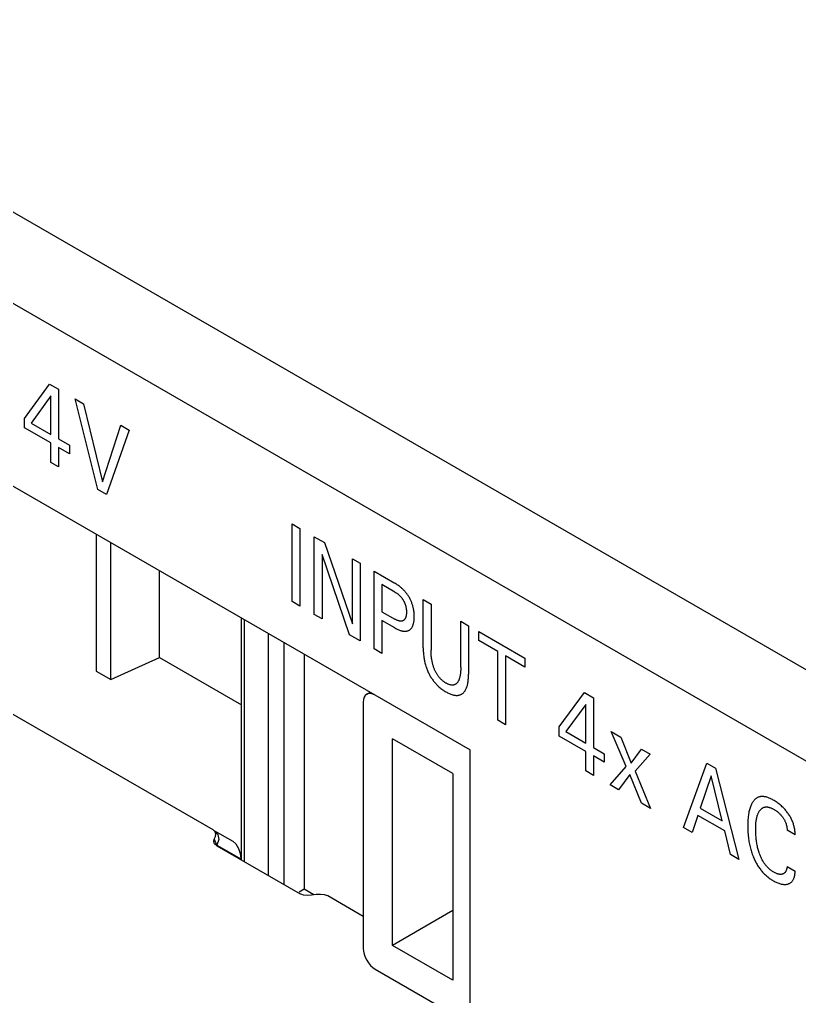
# Model space of a CAD drawing. Extents: x 0 to 420, y 0 to 297.
# Drawn here: x 178.3 to 192.24, y 183.79 to 201.27 of the extents above; entities that cross this region are included whole.
import ezdxf

# ---------------------------------------------------------------- set-up
doc = ezdxf.new("R2010")
doc.units = 0
doc.header["$LTSCALE"] = 23.1
doc.layers.add('40000_ISO', color=7, linetype='CONTINUOUS')

msp = doc.modelspace()

# ---------------------------------------------------------------- linework, layer by layer
at = {"layer": '40000_ISO', "color": 7, "linetype": 'CONTINUOUS'}
for p, q in [((195.898, 187.591), (172.209, 201.267)), ((195.191, 186.366), (171.502, 200.042)), ((178.384, 194.134), (178.834, 194.748)), ((178.834, 194.748), (178.995, 194.655)), ((178.995, 194.655), (178.995, 193.765)), ((178.859, 194.536), (178.503, 194.05)), ((178.859, 193.844), (178.859, 194.536)), ((179.697, 192.862), (179.292, 194.484)), ((179.292, 194.484), (179.443, 194.396)), ((179.443, 194.396), (179.778, 192.997)), ((178.384, 193.967), (178.384, 194.134)), ((176.275, 194.021), (186.352, 188.203)), ((178.859, 193.693), (178.384, 193.967)), ((178.503, 194.05), (178.859, 193.844)), ((179.778, 192.997), (180.108, 194.013)), ((180.108, 194.013), (180.259, 193.925)), ((180.259, 193.925), (179.854, 192.771)), ((178.859, 193.346), (178.859, 193.693)), ((178.995, 193.765), (179.189, 193.654)), ((178.995, 193.614), (178.995, 193.267)), ((179.189, 193.502), (178.995, 193.614)), ((179.189, 193.654), (179.189, 193.502)), ((178.995, 193.267), (178.859, 193.346)), ((179.854, 192.771), (179.697, 192.862)), ((183.17, 190.857), (183.17, 192.245)), ((183.17, 192.245), (183.309, 192.164)), ((179.669, 192.061), (179.669, 189.611)), ((183.309, 192.164), (183.309, 190.776)), ((179.928, 189.462), (179.928, 191.912)), ((183.566, 190.628), (183.566, 192.016)), ((183.566, 192.016), (183.748, 191.911)), ((183.748, 191.911), (184.247, 190.459)), ((183.705, 191.699), (183.705, 190.548)), ((184.198, 190.263), (183.705, 191.699)), ((184.247, 190.459), (184.247, 191.623)), ((184.247, 191.623), (184.386, 191.543)), ((184.386, 191.543), (184.386, 190.155)), ((180.801, 189.856), (180.801, 191.408)), ((184.636, 190.01), (184.636, 191.398)), ((184.636, 191.398), (185.008, 191.184)), ((184.776, 191.16), (184.776, 190.676)), ((185.008, 191.026), (184.776, 191.16)), ((185.021, 191.176), (185.008, 191.184)), ((185.035, 191.167), (185.021, 191.176)), ((185.048, 191.159), (185.035, 191.167)), ((185.062, 191.149), (185.048, 191.159)), ((185.008, 191.026), (185.016, 191.021)), ((185.016, 191.021), (185.024, 191.016)), ((185.024, 191.016), (185.032, 191.011)), ((185.032, 191.011), (185.04, 191.005)), ((185.04, 191.005), (185.048, 191)), ((185.048, 191), (185.057, 190.994)), ((185.057, 190.994), (185.065, 190.987)), ((185.075, 191.14), (185.062, 191.149)), ((185.065, 190.987), (185.071, 190.982)), ((185.071, 190.982), (185.077, 190.977)), ((185.088, 191.13), (185.075, 191.14)), ((185.102, 191.119), (185.088, 191.13)), ((185.112, 191.11), (185.102, 191.119)), ((185.123, 191.101), (185.112, 191.11)), ((185.133, 191.092), (185.123, 191.101)), ((185.143, 191.083), (185.133, 191.092)), ((185.153, 191.073), (185.143, 191.083)), ((185.163, 191.063), (185.153, 191.073)), ((185.173, 191.052), (185.163, 191.063)), ((185.183, 191.041), (185.173, 191.052)), ((185.192, 191.031), (185.183, 191.041)), ((185.201, 191.02), (185.192, 191.031)), ((185.209, 191.009), (185.201, 191.02)), ((185.218, 190.998), (185.209, 191.009)), ((185.226, 190.987), (185.218, 190.998)), ((185.234, 190.975), (185.226, 190.987)), ((183.309, 190.776), (183.17, 190.857)), ((185.077, 190.977), (185.083, 190.971)), ((185.083, 190.971), (185.089, 190.965)), ((185.089, 190.965), (185.095, 190.959)), ((185.095, 190.959), (185.101, 190.953)), ((185.101, 190.953), (185.107, 190.947)), ((185.107, 190.947), (185.113, 190.94)), ((185.113, 190.94), (185.119, 190.934)), ((185.119, 190.934), (185.124, 190.928)), ((185.124, 190.928), (185.129, 190.921)), ((185.129, 190.921), (185.134, 190.914)), ((185.134, 190.914), (185.139, 190.908)), ((185.139, 190.908), (185.144, 190.901)), ((185.144, 190.901), (185.149, 190.893)), ((185.149, 190.893), (185.153, 190.886)), ((185.153, 190.886), (185.157, 190.879)), ((185.157, 190.879), (185.162, 190.872)), ((185.162, 190.872), (185.166, 190.864)), ((185.166, 190.864), (185.17, 190.857)), ((185.17, 190.857), (185.173, 190.849)), ((185.173, 190.849), (185.177, 190.841)), ((185.177, 190.841), (185.18, 190.834)), ((185.18, 190.834), (185.184, 190.826)), ((185.184, 190.826), (185.187, 190.818)), ((185.187, 190.818), (185.19, 190.81)), ((185.19, 190.81), (185.192, 190.802)), ((185.242, 190.963), (185.234, 190.975)), ((185.25, 190.951), (185.242, 190.963)), ((185.258, 190.939), (185.25, 190.951)), ((185.265, 190.927), (185.258, 190.939)), ((185.272, 190.915), (185.265, 190.927)), ((185.278, 190.902), (185.272, 190.915)), ((185.285, 190.89), (185.278, 190.902)), ((185.291, 190.877), (185.285, 190.89)), ((185.297, 190.864), (185.291, 190.877)), ((185.302, 190.851), (185.297, 190.864)), ((185.307, 190.839), (185.302, 190.851)), ((185.312, 190.825), (185.307, 190.839)), ((185.317, 190.812), (185.312, 190.825)), ((185.322, 190.798), (185.317, 190.812)), ((185.512, 190.028), (185.512, 190.892)), ((185.512, 190.892), (185.652, 190.812)), ((185.652, 190.812), (185.652, 189.988)), ((184.776, 190.676), (185.008, 190.542)), ((185.192, 190.802), (185.195, 190.794)), ((185.195, 190.794), (185.197, 190.786)), ((185.197, 190.786), (185.2, 190.778)), ((185.2, 190.778), (185.202, 190.77)), ((185.202, 190.77), (185.203, 190.762)), ((185.203, 190.762), (185.205, 190.754)), ((185.205, 190.754), (185.207, 190.746)), ((185.207, 190.746), (185.208, 190.735)), ((185.208, 190.735), (185.21, 190.725)), ((185.21, 190.725), (185.211, 190.716)), ((185.211, 190.716), (185.212, 190.706)), ((185.212, 190.706), (185.212, 190.696)), ((185.212, 190.696), (185.213, 190.686)), ((185.213, 190.649), (185.212, 190.64)), ((185.212, 190.64), (185.212, 190.631)), ((185.213, 190.686), (185.213, 190.677)), ((185.213, 190.677), (185.213, 190.668)), ((185.213, 190.668), (185.213, 190.658)), ((185.213, 190.658), (185.213, 190.649)), ((185.326, 190.785), (185.322, 190.798)), ((185.33, 190.771), (185.326, 190.785)), ((185.333, 190.758), (185.33, 190.771)), ((185.336, 190.744), (185.333, 190.758)), ((185.339, 190.731), (185.336, 190.744)), ((185.342, 190.718), (185.339, 190.731)), ((185.344, 190.701), (185.342, 190.718)), ((185.347, 190.685), (185.344, 190.701)), ((185.349, 190.668), (185.347, 190.685)), ((185.35, 190.652), (185.349, 190.668)), ((185.352, 190.636), (185.35, 190.652)), ((185.352, 190.62), (185.352, 190.636)), ((182.263, 186.236), (182.263, 190.564)), ((182.321, 186.203), (182.321, 190.53)), ((183.705, 190.548), (183.566, 190.628)), ((184.776, 190.519), (184.776, 189.929)), ((185.008, 190.385), (184.776, 190.519)), ((185.015, 190.538), (185.008, 190.542)), ((185.022, 190.534), (185.015, 190.538)), ((185.029, 190.531), (185.022, 190.534)), ((185.036, 190.527), (185.029, 190.531)), ((185.044, 190.524), (185.036, 190.527)), ((185.051, 190.521), (185.044, 190.524)), ((185.058, 190.518), (185.051, 190.521)), ((185.065, 190.516), (185.058, 190.518)), ((185.071, 190.514), (185.065, 190.516)), ((185.078, 190.512), (185.071, 190.514)), ((185.084, 190.51), (185.078, 190.512)), ((185.09, 190.509), (185.084, 190.51)), ((185.096, 190.508), (185.09, 190.509)), ((185.102, 190.507), (185.096, 190.508)), ((185.108, 190.507), (185.102, 190.507)), ((185.114, 190.507), (185.108, 190.507)), ((185.119, 190.507), (185.114, 190.507)), ((185.125, 190.507), (185.119, 190.507)), ((185.13, 190.508), (185.125, 190.507)), ((185.135, 190.509), (185.13, 190.508)), ((185.14, 190.51), (185.135, 190.509)), ((185.145, 190.512), (185.14, 190.51)), ((185.149, 190.514), (185.145, 190.512)), ((185.154, 190.516), (185.149, 190.514)), ((185.158, 190.518), (185.154, 190.516)), ((185.162, 190.521), (185.158, 190.518)), ((185.166, 190.524), (185.162, 190.521)), ((185.17, 190.527), (185.166, 190.524)), ((185.174, 190.53), (185.17, 190.527)), ((185.177, 190.534), (185.174, 190.53)), ((185.181, 190.538), (185.177, 190.534)), ((185.184, 190.542), (185.181, 190.538)), ((185.187, 190.546), (185.184, 190.542)), ((185.19, 190.551), (185.187, 190.546)), ((185.193, 190.556), (185.19, 190.551)), ((185.195, 190.561), (185.193, 190.556)), ((185.198, 190.566), (185.195, 190.561)), ((185.2, 190.572), (185.198, 190.566)), ((185.202, 190.578), (185.2, 190.572)), ((185.204, 190.584), (185.202, 190.578)), ((185.205, 190.59), (185.204, 190.584)), ((185.207, 190.596), (185.205, 190.59)), ((185.208, 190.605), (185.207, 190.596)), ((185.21, 190.613), (185.208, 190.605)), ((185.211, 190.622), (185.21, 190.613)), ((185.212, 190.631), (185.211, 190.622)), ((185.336, 190.45), (185.339, 190.461)), ((185.339, 190.461), (185.342, 190.471)), ((185.342, 190.471), (185.345, 190.485)), ((185.345, 190.485), (185.347, 190.499)), ((185.347, 190.499), (185.349, 190.513)), ((185.349, 190.513), (185.35, 190.528)), ((185.35, 190.528), (185.352, 190.543)), ((185.353, 190.604), (185.352, 190.62)), ((185.352, 190.558), (185.353, 190.573)), ((185.352, 190.543), (185.352, 190.558)), ((185.353, 190.589), (185.353, 190.604)), ((185.353, 190.573), (185.353, 190.589)), ((186.184, 189.681), (186.184, 190.504)), ((186.184, 190.504), (186.323, 190.424)), ((182.745, 185.958), (182.745, 190.285)), ((185.008, 190.385), (185.021, 190.377)), ((185.021, 190.377), (185.035, 190.37)), ((185.035, 190.37), (185.049, 190.363)), ((185.049, 190.363), (185.062, 190.357)), ((185.062, 190.357), (185.076, 190.351)), ((185.076, 190.351), (185.089, 190.345)), ((185.089, 190.345), (185.103, 190.34)), ((185.103, 190.34), (185.113, 190.337)), ((185.113, 190.337), (185.124, 190.334)), ((185.124, 190.334), (185.134, 190.332)), ((185.134, 190.332), (185.145, 190.329)), ((185.145, 190.329), (185.155, 190.328)), ((185.155, 190.328), (185.165, 190.326)), ((185.165, 190.326), (185.175, 190.326)), ((185.175, 190.326), (185.184, 190.325)), ((185.184, 190.325), (185.193, 190.325)), ((185.193, 190.325), (185.202, 190.326)), ((185.202, 190.326), (185.211, 190.327)), ((185.211, 190.327), (185.22, 190.329)), ((185.22, 190.329), (185.228, 190.331)), ((185.228, 190.331), (185.236, 190.333)), ((185.236, 190.333), (185.244, 190.336)), ((185.244, 190.336), (185.252, 190.339)), ((185.252, 190.339), (185.259, 190.343)), ((185.259, 190.343), (185.266, 190.347)), ((185.266, 190.347), (185.273, 190.352)), ((185.273, 190.352), (185.279, 190.357)), ((185.279, 190.357), (185.286, 190.362)), ((185.286, 190.362), (185.292, 190.368)), ((185.292, 190.368), (185.297, 190.374)), ((185.297, 190.374), (185.303, 190.381)), ((185.303, 190.381), (185.308, 190.388)), ((185.308, 190.388), (185.313, 190.396)), ((185.313, 190.396), (185.318, 190.404)), ((185.318, 190.404), (185.322, 190.413)), ((185.322, 190.413), (185.326, 190.422)), ((185.326, 190.422), (185.33, 190.431)), ((185.33, 190.431), (185.333, 190.44)), ((185.333, 190.44), (185.336, 190.45)), ((186.323, 190.424), (186.323, 189.559)), ((186.504, 190.163), (186.504, 190.32)), ((186.504, 190.32), (187.328, 189.844)), ((183.028, 185.794), (183.028, 190.122)), ((184.386, 190.155), (184.198, 190.263)), ((186.846, 189.965), (186.504, 190.163)), ((184.776, 189.929), (184.636, 190.01)), ((185.512, 190.028), (185.512, 190.007)), ((185.512, 190.007), (185.513, 189.987)), ((185.513, 189.987), (185.514, 189.966)), ((185.514, 189.966), (185.515, 189.945)), ((185.515, 189.945), (185.517, 189.924)), ((185.652, 189.971), (185.652, 189.988)), ((185.653, 189.954), (185.652, 189.971)), ((185.653, 189.936), (185.653, 189.954)), ((185.654, 189.918), (185.653, 189.936)), ((186.846, 188.734), (186.846, 189.965)), ((179.928, 189.462), (180.801, 189.856)), ((180.801, 189.856), (182.263, 189.012)), ((183.382, 189.918), (183.382, 185.713)), ((185.517, 189.924), (185.519, 189.902)), ((185.519, 189.902), (185.521, 189.881)), ((185.521, 189.881), (185.524, 189.859)), ((185.524, 189.859), (185.527, 189.84)), ((185.527, 189.84), (185.53, 189.82)), ((185.53, 189.82), (185.534, 189.801)), ((185.534, 189.801), (185.538, 189.782)), ((185.538, 189.782), (185.543, 189.762)), ((185.543, 189.762), (185.548, 189.742)), ((185.655, 189.901), (185.654, 189.918)), ((185.657, 189.883), (185.655, 189.901)), ((185.659, 189.865), (185.657, 189.883)), ((185.661, 189.851), (185.659, 189.865)), ((185.662, 189.837), (185.661, 189.851)), ((185.665, 189.823), (185.662, 189.837)), ((185.667, 189.808), (185.665, 189.823)), ((185.67, 189.794), (185.667, 189.808)), ((185.672, 189.78), (185.67, 189.794)), ((185.676, 189.765), (185.672, 189.78)), ((185.679, 189.751), (185.676, 189.765)), ((186.986, 189.884), (186.986, 188.653)), ((187.328, 189.686), (186.986, 189.884)), ((187.328, 189.844), (187.328, 189.686)), ((179.669, 189.611), (179.928, 189.462)), ((185.548, 189.742), (185.553, 189.723)), ((185.553, 189.723), (185.559, 189.703)), ((185.559, 189.703), (185.565, 189.687)), ((185.565, 189.687), (185.57, 189.671)), ((185.57, 189.671), (185.576, 189.655)), ((185.576, 189.655), (185.582, 189.639)), ((185.582, 189.639), (185.589, 189.623)), ((185.589, 189.623), (185.596, 189.607)), ((185.596, 189.607), (185.603, 189.591)), ((185.603, 189.591), (185.611, 189.575)), ((185.682, 189.738), (185.679, 189.751)), ((185.686, 189.725), (185.682, 189.738)), ((185.69, 189.712), (185.686, 189.725)), ((185.694, 189.699), (185.69, 189.712)), ((185.698, 189.686), (185.694, 189.699)), ((185.703, 189.673), (185.698, 189.686)), ((185.708, 189.66), (185.703, 189.673)), ((185.713, 189.647), (185.708, 189.66)), ((185.717, 189.637), (185.713, 189.647)), ((185.722, 189.626), (185.717, 189.637)), ((185.727, 189.616), (185.722, 189.626)), ((185.732, 189.605), (185.727, 189.616)), ((185.737, 189.595), (185.732, 189.605)), ((185.743, 189.585), (185.737, 189.595)), ((185.748, 189.574), (185.743, 189.585)), ((186.181, 189.597), (186.18, 189.581)), ((186.182, 189.613), (186.181, 189.597)), ((186.183, 189.63), (186.182, 189.613)), ((186.184, 189.647), (186.183, 189.63)), ((186.184, 189.681), (186.184, 189.664)), ((186.184, 189.664), (186.184, 189.647)), ((185.611, 189.575), (185.618, 189.56)), ((185.618, 189.56), (185.626, 189.545)), ((185.626, 189.545), (185.634, 189.53)), ((185.634, 189.53), (185.643, 189.516)), ((185.643, 189.516), (185.651, 189.501)), ((185.651, 189.501), (185.66, 189.487)), ((185.66, 189.487), (185.67, 189.473)), ((185.67, 189.473), (185.679, 189.46)), ((185.679, 189.46), (185.689, 189.446)), ((185.689, 189.446), (185.699, 189.433)), ((185.699, 189.433), (185.709, 189.42)), ((185.709, 189.42), (185.72, 189.407)), ((185.754, 189.564), (185.748, 189.574)), ((185.76, 189.554), (185.754, 189.564)), ((185.766, 189.545), (185.76, 189.554)), ((185.773, 189.536), (185.766, 189.545)), ((185.779, 189.527), (185.773, 189.536)), ((185.785, 189.518), (185.779, 189.527)), ((185.792, 189.509), (185.785, 189.518)), ((185.799, 189.501), (185.792, 189.509)), ((185.806, 189.493), (185.799, 189.501)), ((185.813, 189.485), (185.806, 189.493)), ((185.82, 189.477), (185.813, 189.485)), ((185.827, 189.469), (185.82, 189.477)), ((185.835, 189.462), (185.827, 189.469)), ((185.843, 189.455), (185.835, 189.462)), ((185.851, 189.447), (185.843, 189.455)), ((185.859, 189.44), (185.851, 189.447)), ((185.868, 189.434), (185.859, 189.44)), ((185.876, 189.427), (185.868, 189.434)), ((185.885, 189.421), (185.876, 189.427)), ((185.893, 189.415), (185.885, 189.421)), ((185.902, 189.41), (185.893, 189.415)), ((185.91, 189.405), (185.902, 189.41)), ((186.124, 189.41), (186.12, 189.404)), ((186.129, 189.417), (186.124, 189.41)), ((186.134, 189.424), (186.129, 189.417)), ((186.139, 189.432), (186.134, 189.424)), ((186.143, 189.44), (186.139, 189.432)), ((186.147, 189.448), (186.143, 189.44)), ((186.151, 189.456), (186.147, 189.448)), ((186.154, 189.465), (186.151, 189.456)), ((186.158, 189.474), (186.154, 189.465)), ((186.161, 189.485), (186.158, 189.474)), ((186.164, 189.495), (186.161, 189.485)), ((186.167, 189.506), (186.164, 189.495)), ((186.17, 189.518), (186.167, 189.506)), ((186.172, 189.529), (186.17, 189.518)), ((186.174, 189.541), (186.172, 189.529)), ((186.176, 189.553), (186.174, 189.541)), ((186.178, 189.565), (186.176, 189.553)), ((186.18, 189.581), (186.178, 189.565)), ((186.312, 189.404), (186.315, 189.423)), ((186.315, 189.423), (186.317, 189.441)), ((186.317, 189.441), (186.319, 189.46)), ((186.319, 189.46), (186.321, 189.48)), ((186.321, 189.48), (186.322, 189.499)), ((186.322, 189.499), (186.323, 189.519)), ((186.323, 189.539), (186.323, 189.559)), ((186.323, 189.519), (186.323, 189.539)), ((181.757, 186.773), (177.336, 189.326)), ((185.72, 189.407), (185.731, 189.395)), ((185.731, 189.395), (185.742, 189.383)), ((185.742, 189.383), (185.753, 189.371)), ((185.753, 189.371), (185.764, 189.36)), ((185.764, 189.36), (185.775, 189.348)), ((185.775, 189.348), (185.787, 189.338)), ((185.787, 189.338), (185.799, 189.327)), ((185.799, 189.327), (185.813, 189.315)), ((185.813, 189.315), (185.828, 189.303)), ((185.828, 189.303), (185.843, 189.292)), ((185.843, 189.292), (185.858, 189.281)), ((185.858, 189.281), (185.873, 189.271)), ((185.873, 189.271), (185.888, 189.261)), ((185.888, 189.261), (185.903, 189.251)), ((185.903, 189.251), (185.918, 189.243)), ((185.919, 189.4), (185.91, 189.405)), ((185.918, 189.243), (185.933, 189.234)), ((185.927, 189.395), (185.919, 189.4)), ((185.936, 189.39), (185.927, 189.395)), ((185.944, 189.386), (185.936, 189.39)), ((185.953, 189.382), (185.944, 189.386)), ((185.961, 189.378), (185.953, 189.382)), ((185.97, 189.375), (185.961, 189.378)), ((185.978, 189.372), (185.97, 189.375)), ((185.986, 189.369), (185.978, 189.372)), ((185.994, 189.367), (185.986, 189.369)), ((186.003, 189.365), (185.994, 189.367)), ((186.01, 189.364), (186.003, 189.365)), ((186.017, 189.363), (186.01, 189.364)), ((186.024, 189.363), (186.017, 189.363)), ((186.032, 189.362), (186.024, 189.363)), ((186.039, 189.362), (186.032, 189.362)), ((186.045, 189.363), (186.039, 189.362)), ((186.052, 189.364), (186.045, 189.363)), ((186.059, 189.365), (186.052, 189.364)), ((186.065, 189.367), (186.059, 189.365)), ((186.071, 189.369), (186.065, 189.367)), ((186.077, 189.371), (186.071, 189.369)), ((186.083, 189.374), (186.077, 189.371)), ((186.089, 189.377), (186.083, 189.374)), ((186.095, 189.381), (186.089, 189.377)), ((186.1, 189.385), (186.095, 189.381)), ((186.105, 189.389), (186.1, 189.385)), ((186.11, 189.394), (186.105, 189.389)), ((186.115, 189.399), (186.11, 189.394)), ((186.12, 189.404), (186.115, 189.399)), ((186.233, 189.227), (186.24, 189.235)), ((186.24, 189.235), (186.247, 189.243)), ((186.247, 189.243), (186.253, 189.251)), ((186.253, 189.251), (186.26, 189.26)), ((186.26, 189.26), (186.265, 189.269)), ((186.265, 189.269), (186.271, 189.279)), ((186.271, 189.279), (186.276, 189.289)), ((186.276, 189.289), (186.282, 189.302)), ((186.282, 189.302), (186.288, 189.315)), ((186.288, 189.315), (186.293, 189.329)), ((186.293, 189.329), (186.297, 189.343)), ((186.297, 189.343), (186.302, 189.358)), ((186.302, 189.358), (186.305, 189.373)), ((186.305, 189.373), (186.309, 189.388)), ((186.309, 189.388), (186.312, 189.404)), ((184.447, 189.106), (184.442, 189.06)), ((184.442, 189.06), (184.442, 184.651)), ((184.459, 189.145), (184.447, 189.106)), ((184.478, 189.176), (184.459, 189.145)), ((184.505, 189.198), (184.478, 189.176)), ((184.505, 189.198), (184.567, 189.234)), ((184.537, 189.21), (184.505, 189.198)), ((184.573, 189.211), (184.537, 189.21)), ((184.613, 189.202), (184.573, 189.211)), ((184.655, 189.183), (184.613, 189.202)), ((185.933, 189.234), (185.948, 189.226)), ((185.948, 189.226), (185.963, 189.219)), ((185.963, 189.219), (185.978, 189.212)), ((185.978, 189.212), (185.993, 189.205)), ((185.993, 189.205), (186.008, 189.199)), ((186.008, 189.199), (186.022, 189.194)), ((186.022, 189.194), (186.037, 189.19)), ((186.037, 189.19), (186.049, 189.187)), ((186.049, 189.187), (186.06, 189.184)), ((186.06, 189.184), (186.072, 189.182)), ((186.072, 189.182), (186.083, 189.18)), ((186.083, 189.18), (186.094, 189.179)), ((186.094, 189.179), (186.105, 189.179)), ((186.105, 189.179), (186.116, 189.179)), ((186.116, 189.179), (186.126, 189.179)), ((186.126, 189.179), (186.137, 189.18)), ((186.137, 189.18), (186.147, 189.182)), ((186.147, 189.182), (186.157, 189.184)), ((186.157, 189.184), (186.166, 189.187)), ((186.166, 189.187), (186.175, 189.19)), ((186.175, 189.19), (186.184, 189.194)), ((186.184, 189.194), (186.193, 189.198)), ((186.193, 189.198), (186.201, 189.203)), ((186.201, 189.203), (186.209, 189.208)), ((186.209, 189.208), (186.217, 189.214)), ((186.217, 189.214), (186.225, 189.22)), ((186.225, 189.22), (186.233, 189.227)), ((187.943, 188.616), (188.393, 189.229)), ((188.393, 189.229), (188.554, 189.136)), ((188.554, 189.136), (188.554, 188.247)), ((188.418, 189.017), (188.062, 188.531)), ((188.418, 188.326), (188.418, 189.017)), ((186.986, 188.653), (186.846, 188.734)), ((187.943, 188.448), (187.943, 188.616)), ((184.964, 184.707), (184.964, 188.402)), ((186.043, 187.78), (184.964, 188.402)), ((188.418, 188.174), (187.943, 188.448)), ((188.062, 188.531), (188.418, 188.326)), ((189.139, 187.905), (188.872, 188.532)), ((188.872, 188.532), (189.044, 188.432)), ((189.044, 188.432), (189.229, 187.969)), ((186.352, 183.304), (186.352, 188.203)), ((188.554, 188.247), (188.748, 188.135)), ((189.229, 187.969), (189.416, 188.217)), ((189.416, 188.217), (189.567, 188.13)), ((188.418, 187.827), (188.418, 188.174)), ((188.554, 188.095), (188.554, 187.748)), ((188.748, 187.984), (188.554, 188.095)), ((188.748, 188.135), (188.748, 187.984)), ((189.567, 188.13), (189.3, 187.821)), ((188.852, 187.576), (189.139, 187.905)), ((190.165, 186.818), (190.584, 187.964)), ((190.584, 187.964), (190.738, 187.875)), ((190.738, 187.875), (191.157, 186.245)), ((186.043, 187.78), (186.043, 184.085)), ((188.554, 187.748), (188.418, 187.827)), ((189.208, 187.762), (189.006, 187.487)), ((189.413, 187.252), (189.208, 187.762)), ((189.3, 187.821), (189.578, 187.157)), ((190.662, 187.74), (190.466, 187.164)), ((190.858, 186.937), (190.662, 187.74)), ((189.006, 187.487), (188.852, 187.576)), ((191.444, 187.32), (191.436, 187.312)), ((191.453, 187.328), (191.444, 187.32)), ((191.462, 187.335), (191.453, 187.328)), ((191.471, 187.341), (191.462, 187.335)), ((191.481, 187.347), (191.471, 187.341)), ((191.491, 187.352), (191.481, 187.347)), ((191.501, 187.357), (191.491, 187.352)), ((191.512, 187.361), (191.501, 187.357)), ((191.522, 187.364), (191.512, 187.361)), ((191.533, 187.366), (191.522, 187.364)), ((191.544, 187.368), (191.533, 187.366)), ((191.556, 187.37), (191.544, 187.368)), ((191.567, 187.37), (191.556, 187.37)), ((191.579, 187.371), (191.567, 187.37)), ((191.591, 187.37), (191.579, 187.371)), ((191.604, 187.369), (191.591, 187.37)), ((191.616, 187.367), (191.604, 187.369)), ((191.628, 187.365), (191.616, 187.367)), ((191.642, 187.362), (191.628, 187.365)), ((191.656, 187.358), (191.642, 187.362)), ((191.67, 187.353), (191.656, 187.358)), ((191.684, 187.348), (191.67, 187.353)), ((191.698, 187.343), (191.684, 187.348)), ((191.712, 187.337), (191.698, 187.343)), ((191.727, 187.33), (191.712, 187.337)), ((191.741, 187.323), (191.727, 187.33)), ((191.755, 187.315), (191.741, 187.323)), ((191.77, 187.307), (191.755, 187.315)), ((189.578, 187.157), (189.413, 187.252)), ((190.466, 187.164), (190.858, 186.937)), ((191.349, 187.152), (191.344, 187.134)), ((191.354, 187.17), (191.349, 187.152)), ((191.36, 187.187), (191.354, 187.17)), ((191.366, 187.202), (191.36, 187.187)), ((191.373, 187.217), (191.366, 187.202)), ((191.379, 187.231), (191.373, 187.217)), ((191.387, 187.245), (191.379, 187.231)), ((191.394, 187.258), (191.387, 187.245)), ((191.402, 187.271), (191.394, 187.258)), ((191.411, 187.283), (191.402, 187.271)), ((191.42, 187.295), (191.411, 187.283)), ((191.428, 187.304), (191.42, 187.295)), ((191.436, 187.312), (191.428, 187.304)), ((191.54, 187.134), (191.545, 187.14)), ((191.545, 187.14), (191.551, 187.146)), ((191.551, 187.146), (191.557, 187.151)), ((191.557, 187.151), (191.563, 187.156)), ((191.563, 187.156), (191.569, 187.16)), ((191.569, 187.16), (191.575, 187.164)), ((191.575, 187.164), (191.582, 187.168)), ((191.582, 187.168), (191.589, 187.172)), ((191.589, 187.172), (191.596, 187.175)), ((191.596, 187.175), (191.603, 187.177)), ((191.603, 187.177), (191.61, 187.179)), ((191.61, 187.179), (191.617, 187.181)), ((191.617, 187.181), (191.625, 187.182)), ((191.625, 187.182), (191.632, 187.183)), ((191.632, 187.183), (191.64, 187.183)), ((191.64, 187.183), (191.648, 187.183)), ((191.648, 187.183), (191.656, 187.183)), ((191.656, 187.183), (191.664, 187.183)), ((191.664, 187.183), (191.672, 187.182)), ((191.672, 187.182), (191.681, 187.18)), ((191.681, 187.18), (191.69, 187.178)), ((191.69, 187.178), (191.699, 187.176)), ((191.699, 187.176), (191.708, 187.173)), ((191.708, 187.173), (191.718, 187.17)), ((191.718, 187.17), (191.727, 187.166)), ((191.727, 187.166), (191.736, 187.163)), ((191.736, 187.163), (191.746, 187.158)), ((191.746, 187.158), (191.755, 187.154)), ((191.755, 187.154), (191.765, 187.149)), ((191.765, 187.149), (191.775, 187.144)), ((191.786, 187.297), (191.77, 187.307)), ((191.775, 187.144), (191.784, 187.138)), ((191.784, 187.138), (191.794, 187.133)), ((191.803, 187.287), (191.786, 187.297)), ((191.82, 187.276), (191.803, 187.287)), ((191.837, 187.264), (191.82, 187.276)), ((191.853, 187.252), (191.837, 187.264)), ((191.87, 187.24), (191.853, 187.252)), ((191.885, 187.228), (191.87, 187.24)), ((191.9, 187.215), (191.885, 187.228)), ((191.915, 187.202), (191.9, 187.215)), ((191.929, 187.188), (191.915, 187.202)), ((191.944, 187.174), (191.929, 187.188)), ((191.958, 187.16), (191.944, 187.174)), ((191.969, 187.147), (191.958, 187.16)), ((191.981, 187.135), (191.969, 187.147)), ((190.421, 187.032), (190.32, 186.729)), ((190.902, 186.754), (190.421, 187.032)), ((191.319, 186.983), (191.316, 186.956)), ((191.321, 187.01), (191.319, 186.983)), ((191.325, 187.037), (191.321, 187.01)), ((191.328, 187.057), (191.325, 187.037)), ((191.331, 187.076), (191.328, 187.057)), ((191.335, 187.096), (191.331, 187.076)), ((191.339, 187.115), (191.335, 187.096)), ((191.344, 187.134), (191.339, 187.115)), ((191.469, 186.957), (191.471, 186.972)), ((191.471, 186.972), (191.474, 186.986)), ((191.474, 186.986), (191.477, 187)), ((191.477, 187), (191.481, 187.014)), ((191.481, 187.014), (191.485, 187.027)), ((191.485, 187.027), (191.489, 187.04)), ((191.489, 187.04), (191.493, 187.05)), ((191.493, 187.05), (191.496, 187.06)), ((191.496, 187.06), (191.5, 187.07)), ((191.5, 187.07), (191.505, 187.079)), ((191.505, 187.079), (191.509, 187.088)), ((191.509, 187.088), (191.514, 187.097)), ((191.514, 187.097), (191.519, 187.106)), ((191.519, 187.106), (191.524, 187.114)), ((191.524, 187.114), (191.53, 187.122)), ((191.53, 187.122), (191.535, 187.128)), ((191.535, 187.128), (191.54, 187.134)), ((191.794, 187.133), (191.804, 187.126)), ((191.804, 187.126), (191.814, 187.12)), ((191.814, 187.12), (191.824, 187.113)), ((191.824, 187.113), (191.833, 187.106)), ((191.833, 187.106), (191.843, 187.099)), ((191.843, 187.099), (191.852, 187.091)), ((191.852, 187.091), (191.861, 187.084)), ((191.861, 187.084), (191.87, 187.076)), ((191.87, 187.076), (191.878, 187.068)), ((191.878, 187.068), (191.887, 187.06)), ((191.887, 187.06), (191.895, 187.051)), ((191.895, 187.051), (191.903, 187.042)), ((191.903, 187.042), (191.911, 187.033)), ((191.911, 187.033), (191.919, 187.024)), ((191.919, 187.024), (191.926, 187.015)), ((191.926, 187.015), (191.933, 187.005)), ((191.933, 187.005), (191.941, 186.995)), ((191.941, 186.995), (191.947, 186.986)), ((191.947, 186.986), (191.952, 186.978)), ((191.952, 186.978), (191.958, 186.969)), ((191.958, 186.969), (191.963, 186.96)), ((191.992, 187.122), (191.981, 187.135)), ((192.003, 187.109), (191.992, 187.122)), ((192.013, 187.095), (192.003, 187.109)), ((192.024, 187.081), (192.013, 187.095)), ((192.034, 187.067), (192.024, 187.081)), ((192.044, 187.053), (192.034, 187.067)), ((192.054, 187.038), (192.044, 187.053)), ((192.063, 187.023), (192.054, 187.038)), ((192.072, 187.008), (192.063, 187.023)), ((192.081, 186.993), (192.072, 187.008)), ((192.089, 186.977), (192.081, 186.993)), ((192.097, 186.961), (192.089, 186.977)), ((190.32, 186.729), (190.165, 186.818)), ((191.314, 186.9), (191.313, 186.872)), ((191.313, 186.872), (191.313, 186.843)), ((191.313, 186.843), (191.313, 186.814)), ((191.313, 186.814), (191.314, 186.785)), ((191.315, 186.928), (191.314, 186.9)), ((191.316, 186.956), (191.315, 186.928)), ((191.456, 186.807), (191.457, 186.83)), ((191.456, 186.783), (191.456, 186.807)), ((191.457, 186.83), (191.458, 186.854)), ((191.458, 186.854), (191.459, 186.877)), ((191.459, 186.877), (191.461, 186.899)), ((191.461, 186.899), (191.464, 186.927)), ((191.464, 186.927), (191.466, 186.942)), ((191.466, 186.942), (191.469, 186.957)), ((191.963, 186.96), (191.969, 186.951)), ((191.969, 186.951), (191.974, 186.941)), ((191.974, 186.941), (191.978, 186.932)), ((191.978, 186.932), (191.983, 186.922)), ((191.983, 186.922), (191.987, 186.913)), ((191.987, 186.913), (191.991, 186.904)), ((191.991, 186.904), (191.994, 186.894)), ((191.994, 186.894), (191.998, 186.885)), ((191.998, 186.885), (192.001, 186.875)), ((192.001, 186.875), (192.003, 186.866)), ((192.003, 186.866), (192.006, 186.857)), ((192.006, 186.857), (192.008, 186.847)), ((192.008, 186.847), (192.01, 186.837)), ((192.01, 186.837), (192.012, 186.827)), ((192.012, 186.827), (192.014, 186.817)), ((192.014, 186.817), (192.015, 186.807)), ((192.015, 186.807), (192.016, 186.797)), ((192.016, 186.797), (192.016, 186.788)), ((192.104, 186.946), (192.097, 186.961)), ((192.111, 186.93), (192.104, 186.946)), ((192.117, 186.914), (192.111, 186.93)), ((192.123, 186.898), (192.117, 186.914)), ((192.129, 186.882), (192.123, 186.898)), ((192.134, 186.866), (192.129, 186.882)), ((192.138, 186.85), (192.134, 186.866)), ((192.142, 186.835), (192.138, 186.85)), ((192.146, 186.819), (192.142, 186.835)), ((192.15, 186.801), (192.146, 186.819)), ((192.153, 186.784), (192.15, 186.801)), ((181.792, 186.741), (181.757, 186.773)), ((181.777, 186.605), (181.799, 186.654)), ((181.785, 186.757), (181.842, 186.693)), ((181.785, 186.757), (182.109, 186.57)), ((181.805, 186.699), (181.792, 186.741)), ((181.799, 186.654), (181.805, 186.699)), ((181.842, 186.693), (181.857, 186.6)), ((191.005, 186.333), (190.902, 186.754)), ((191.314, 186.785), (191.315, 186.756)), ((191.315, 186.756), (191.316, 186.727)), ((191.316, 186.727), (191.319, 186.697)), ((191.319, 186.697), (191.321, 186.667)), ((191.321, 186.667), (191.325, 186.637)), ((191.325, 186.637), (191.328, 186.614)), ((191.328, 186.614), (191.331, 186.59)), ((191.456, 186.761), (191.456, 186.783)), ((191.457, 186.739), (191.456, 186.761)), ((191.457, 186.716), (191.457, 186.739)), ((191.458, 186.694), (191.457, 186.716)), ((191.46, 186.671), (191.458, 186.694)), ((191.462, 186.648), (191.46, 186.671)), ((191.464, 186.625), (191.462, 186.648)), ((191.466, 186.604), (191.464, 186.625)), ((192.016, 186.788), (192.017, 186.778)), ((192.017, 186.778), (192.017, 186.769)), ((192.16, 186.686), (192.017, 186.769)), ((192.155, 186.767), (192.153, 186.784)), ((192.157, 186.751), (192.155, 186.767)), ((192.159, 186.734), (192.157, 186.751)), ((192.16, 186.718), (192.159, 186.734)), ((192.16, 186.702), (192.16, 186.718)), ((192.16, 186.686), (192.16, 186.702)), ((181.768, 186.57), (181.777, 186.605)), ((181.768, 186.564), (181.768, 186.57)), ((181.785, 186.523), (181.768, 186.564)), ((181.777, 186.605), (181.789, 186.576)), ((181.826, 186.488), (181.785, 186.523)), ((181.789, 186.576), (181.805, 186.541)), ((181.805, 186.541), (181.826, 186.502)), ((181.857, 186.6), (181.826, 186.502)), ((181.826, 186.502), (182.25, 186.257)), ((181.826, 186.488), (183.311, 185.631)), ((182.109, 186.57), (182.163, 186.522)), ((182.163, 186.522), (182.21, 186.442)), ((182.21, 186.442), (182.24, 186.352)), ((191.331, 186.59), (191.335, 186.567)), ((191.335, 186.567), (191.339, 186.543)), ((191.339, 186.543), (191.344, 186.519)), ((191.344, 186.519), (191.349, 186.495)), ((191.349, 186.495), (191.355, 186.471)), ((191.355, 186.471), (191.361, 186.447)), ((191.361, 186.447), (191.367, 186.425)), ((191.468, 186.584), (191.466, 186.604)), ((191.471, 186.563), (191.468, 186.584)), ((191.474, 186.542), (191.471, 186.563)), ((191.478, 186.522), (191.474, 186.542)), ((191.482, 186.501), (191.478, 186.522)), ((191.486, 186.479), (191.482, 186.501)), ((191.491, 186.461), (191.486, 186.479)), ((191.495, 186.442), (191.491, 186.461)), ((191.5, 186.423), (191.495, 186.442)), ((182.24, 186.352), (182.25, 186.257)), ((191.157, 186.245), (191.005, 186.333)), ((191.367, 186.425), (191.373, 186.403)), ((191.373, 186.403), (191.38, 186.381)), ((191.38, 186.381), (191.387, 186.36)), ((191.387, 186.36), (191.395, 186.338)), ((191.395, 186.338), (191.403, 186.316)), ((191.403, 186.316), (191.411, 186.294)), ((191.411, 186.294), (191.421, 186.272)), ((191.421, 186.272), (191.428, 186.255)), ((191.506, 186.404), (191.5, 186.423)), ((191.511, 186.385), (191.506, 186.404)), ((191.518, 186.366), (191.511, 186.385)), ((191.524, 186.347), (191.518, 186.366)), ((191.529, 186.333), (191.524, 186.347)), ((191.535, 186.319), (191.529, 186.333)), ((191.541, 186.305), (191.535, 186.319)), ((191.547, 186.291), (191.541, 186.305)), ((191.553, 186.277), (191.547, 186.291)), ((191.56, 186.263), (191.553, 186.277)), ((191.428, 186.255), (191.436, 186.238)), ((191.436, 186.238), (191.445, 186.22)), ((191.445, 186.22), (191.453, 186.203)), ((191.453, 186.203), (191.462, 186.186)), ((191.462, 186.186), (191.472, 186.169)), ((191.472, 186.169), (191.481, 186.153)), ((191.481, 186.153), (191.491, 186.137)), ((191.491, 186.137), (191.502, 186.12)), ((191.502, 186.12), (191.512, 186.105)), ((191.512, 186.105), (191.523, 186.089)), ((191.523, 186.089), (191.534, 186.075)), ((191.566, 186.249), (191.56, 186.263)), ((191.574, 186.235), (191.566, 186.249)), ((191.581, 186.221), (191.574, 186.235)), ((191.589, 186.208), (191.581, 186.221)), ((191.596, 186.197), (191.589, 186.208)), ((191.603, 186.186), (191.596, 186.197)), ((191.61, 186.176), (191.603, 186.186)), ((191.617, 186.165), (191.61, 186.176)), ((191.625, 186.155), (191.617, 186.165)), ((191.633, 186.145), (191.625, 186.155)), ((191.64, 186.135), (191.633, 186.145)), ((191.649, 186.125), (191.64, 186.135)), ((191.657, 186.116), (191.649, 186.125)), ((191.665, 186.107), (191.657, 186.116)), ((191.674, 186.098), (191.665, 186.107)), ((191.684, 186.088), (191.674, 186.098)), ((192.014, 186.097), (192.013, 186.087)), ((192.016, 186.107), (192.014, 186.097)), ((192.017, 186.117), (192.016, 186.107)), ((192.017, 186.117), (192.16, 186.034)), ((191.534, 186.075), (191.545, 186.06)), ((191.545, 186.06), (191.556, 186.046)), ((191.556, 186.046), (191.568, 186.032)), ((191.568, 186.032), (191.58, 186.019)), ((191.58, 186.019), (191.592, 186.006)), ((191.592, 186.006), (191.604, 185.993)), ((191.604, 185.993), (191.616, 185.98)), ((191.616, 185.98), (191.629, 185.968)), ((191.629, 185.968), (191.642, 185.956)), ((191.642, 185.956), (191.656, 185.944)), ((191.656, 185.944), (191.67, 185.932)), ((191.67, 185.932), (191.684, 185.921)), ((191.694, 186.079), (191.684, 186.088)), ((191.684, 185.921), (191.698, 185.911)), ((191.704, 186.07), (191.694, 186.079)), ((191.714, 186.061), (191.704, 186.07)), ((191.725, 186.053), (191.714, 186.061)), ((191.735, 186.045), (191.725, 186.053)), ((191.746, 186.038), (191.735, 186.045)), ((191.756, 186.031), (191.746, 186.038)), ((191.767, 186.024), (191.756, 186.031)), ((191.778, 186.018), (191.767, 186.024)), ((191.79, 186.011), (191.778, 186.018)), ((191.801, 186.005), (191.79, 186.011)), ((191.813, 185.999), (191.801, 186.005)), ((191.825, 185.994), (191.813, 185.999)), ((191.837, 185.99), (191.825, 185.994)), ((191.845, 185.987), (191.837, 185.99)), ((191.854, 185.984), (191.845, 185.987)), ((191.863, 185.982), (191.854, 185.984)), ((191.872, 185.98), (191.863, 185.982)), ((191.88, 185.979), (191.872, 185.98)), ((191.889, 185.978), (191.88, 185.979)), ((191.897, 185.978), (191.889, 185.978)), ((191.904, 185.978), (191.897, 185.978)), ((191.912, 185.978), (191.904, 185.978)), ((191.92, 185.979), (191.912, 185.978)), ((191.927, 185.981), (191.92, 185.979)), ((191.934, 185.983), (191.927, 185.981)), ((191.941, 185.985), (191.934, 185.983)), ((191.947, 185.987), (191.941, 185.985)), ((191.953, 185.99), (191.947, 185.987)), ((191.959, 185.994), (191.953, 185.99)), ((191.965, 185.998), (191.959, 185.994)), ((191.97, 186.002), (191.965, 185.998)), ((191.975, 186.007), (191.97, 186.002)), ((191.98, 186.012), (191.975, 186.007)), ((191.984, 186.018), (191.98, 186.012)), ((191.989, 186.024), (191.984, 186.018)), ((191.993, 186.03), (191.989, 186.024)), ((191.996, 186.037), (191.993, 186.03)), ((192, 186.044), (191.996, 186.037)), ((192.003, 186.051), (192, 186.044)), ((192.006, 186.06), (192.003, 186.051)), ((192.008, 186.069), (192.006, 186.06)), ((192.011, 186.078), (192.008, 186.069)), ((192.013, 186.087), (192.011, 186.078)), ((192.14, 185.911), (192.144, 185.922)), ((192.144, 185.922), (192.147, 185.935)), ((192.147, 185.935), (192.151, 185.948)), ((192.151, 185.948), (192.153, 185.962)), ((192.153, 185.962), (192.156, 185.976)), ((192.156, 185.976), (192.158, 185.99)), ((192.158, 185.99), (192.159, 186.004)), ((192.159, 186.004), (192.16, 186.019)), ((192.16, 186.019), (192.16, 186.034)), ((191.698, 185.911), (191.713, 185.9)), ((191.713, 185.9), (191.727, 185.891)), ((191.727, 185.891), (191.741, 185.881)), ((191.741, 185.881), (191.755, 185.873)), ((191.755, 185.873), (191.77, 185.864)), ((191.77, 185.864), (191.786, 185.855)), ((191.786, 185.855), (191.802, 185.846)), ((191.802, 185.846), (191.819, 185.838)), ((191.819, 185.838), (191.835, 185.831)), ((191.835, 185.831), (191.851, 185.824)), ((191.851, 185.824), (191.867, 185.818)), ((191.867, 185.818), (191.882, 185.813)), ((191.882, 185.813), (191.897, 185.809)), ((191.897, 185.809), (191.911, 185.805)), ((191.911, 185.805), (191.926, 185.802)), ((191.926, 185.802), (191.94, 185.8)), ((191.94, 185.8), (191.954, 185.798)), ((191.954, 185.798), (191.966, 185.798)), ((191.966, 185.798), (191.977, 185.797)), ((191.977, 185.797), (191.988, 185.798)), ((191.988, 185.798), (191.999, 185.799)), ((191.999, 185.799), (192.01, 185.8)), ((192.01, 185.8), (192.02, 185.802)), ((192.02, 185.802), (192.03, 185.805)), ((192.03, 185.805), (192.04, 185.808)), ((192.04, 185.808), (192.05, 185.812)), ((192.05, 185.812), (192.059, 185.816)), ((192.059, 185.816), (192.068, 185.821)), ((192.068, 185.821), (192.077, 185.826)), ((192.077, 185.826), (192.085, 185.832)), ((192.085, 185.832), (192.093, 185.839)), ((192.093, 185.839), (192.1, 185.846)), ((192.1, 185.846), (192.107, 185.854)), ((192.107, 185.854), (192.114, 185.862)), ((192.114, 185.862), (192.12, 185.871)), ((192.12, 185.871), (192.125, 185.88)), ((192.125, 185.88), (192.131, 185.89)), ((192.131, 185.89), (192.135, 185.9)), ((192.135, 185.9), (192.14, 185.911)), ((183.382, 185.713), (183.293, 185.662)), ((183.371, 185.607), (183.311, 185.631)), ((183.442, 185.597), (183.371, 185.607)), ((183.56, 185.61), (183.382, 185.713)), ((183.514, 185.603), (183.442, 185.597)), ((183.597, 185.615), (183.514, 185.603)), ((183.677, 185.619), (183.597, 185.615)), ((183.749, 185.612), (183.677, 185.619)), ((183.805, 185.591), (183.749, 185.612)), ((184.442, 185.223), (183.805, 185.591)), ((186.043, 185.33), (184.964, 184.707)), ((186.043, 184.085), (184.964, 184.707)), ((184.442, 184.651), (184.447, 184.601)), ((184.447, 184.601), (184.459, 184.548)), ((184.459, 184.548), (184.478, 184.495)), ((184.478, 184.495), (184.505, 184.442)), ((184.505, 184.442), (184.537, 184.393)), ((184.537, 184.393), (184.573, 184.349)), ((184.573, 184.349), (184.613, 184.312)), ((184.613, 184.312), (184.655, 184.284)), ((184.655, 184.284), (195.191, 178.201))]:
    msp.add_line(p, q, dxfattribs=at)

doc.saveas('drawing.dxf')
